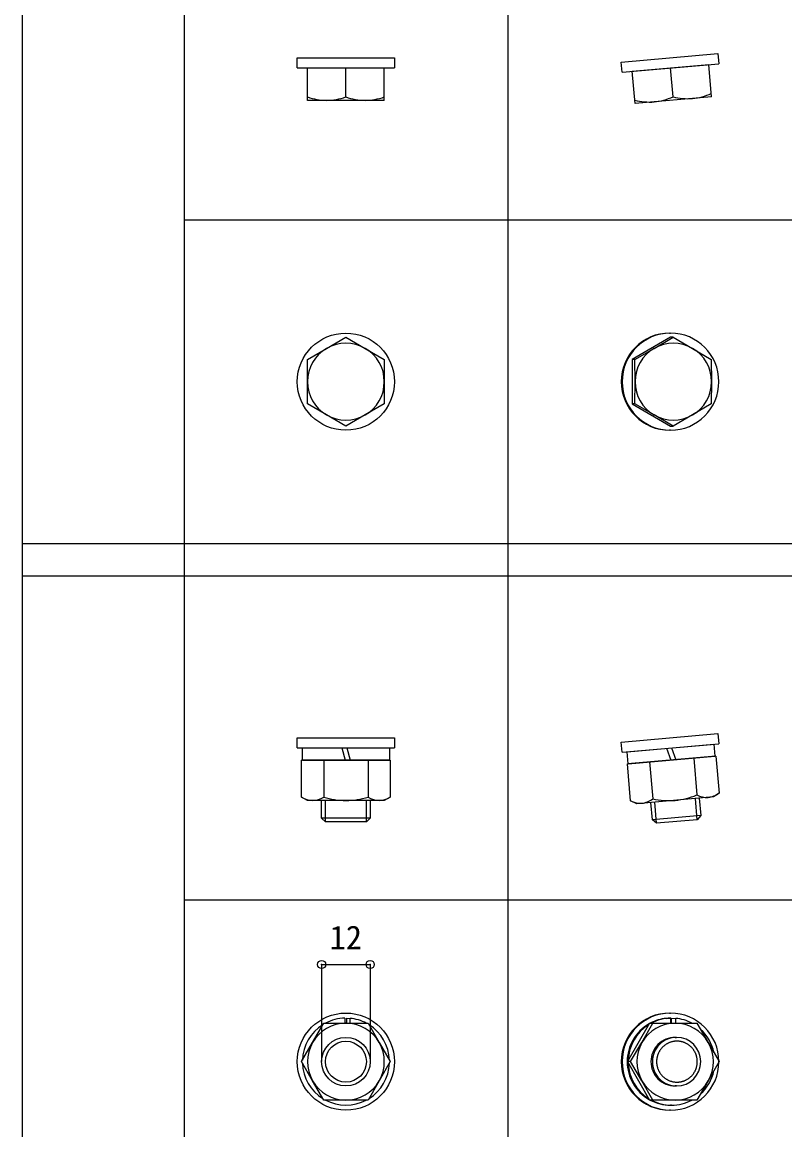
# Model space of a CAD drawing. Units: millimetres, scale not verified. Extents: x -780 to 780, y -520 to 556.
# Drawn here: x -780 to -591.5, y 7.2 to 280.8 of the extents above; entities that cross this region are included whole.
import ezdxf
from ezdxf.enums import TextEntityAlignment as Align

# ---------------------------------------------------------------- set-up
doc = ezdxf.new("R2010")
doc.units = ezdxf.units.MM
doc.header["$LTSCALE"] = 4
doc.header["$PDMODE"] = 32
doc.header["$PDSIZE"] = 2
for name, color, linetype in [('0-0', 3, 'Continuous'), ('0-F', 7, 'Continuous'), ('F-0', 4, 'Continuous')]:
    doc.layers.add(name, color=color, linetype=linetype)
doc.styles.add('ＭＳ ゴシック', font='')
doc.styles.get('ＭＳ ゴシック').set_extended_font_data('MS Gothic')

msp = doc.modelspace()

# ---------------------------------------------------------------- linework, layer by layer
at = {"layer": '0-0'}
for p, q in [((-712, 272), (-688, 272)), ((-712, 269.5), (-712, 272)), ((-688, 272), (-688, 269.5)), ((-631.954, 270.954), (-608.046, 273.046)), ((-631.736, 268.464), (-631.954, 270.954)), ((-608.046, 273.046), (-607.828, 270.555)), ((-712, 269.5), (-688, 269.5)), ((-709.5, 261.5), (-709.5, 269.5)), ((-709.5, 269.5), (-690.5, 269.5)), ((-700, 262.349), (-700, 269.5)), ((-690.5, 261.5), (-690.5, 269.5)), ((-631.736, 268.464), (-607.828, 270.555)), ((-629.246, 268.682), (-610.318, 270.337)), ((-628.549, 260.712), (-629.246, 268.682)), ((-619.159, 262.386), (-619.782, 269.51)), ((-609.621, 262.368), (-610.318, 270.337)), ((-690.5, 261.5), (-709.5, 261.5)), ((-609.621, 262.368), (-628.549, 260.712)), ((-704.75, 200.226), (-700, 202.97)), ((-619.782, 202.97), (-629.246, 197.485)), ((-623.818, 200.226), (-619.159, 202.97)), ((-620, 204), (-619.782, 204)), ((-619.159, 202.97), (-619.782, 202.97)), ((-709.5, 197.485), (-704.75, 200.226)), ((-628.623, 197.485), (-623.818, 200.226)), ((-709.5, 186.515), (-709.5, 197.485)), ((-690.5, 197.485), (-690.5, 186.515)), ((-629.246, 197.485), (-629.246, 186.515)), ((-628.623, 197.485), (-629.246, 197.485)), ((-628.549, 192), (-628.623, 197.485)), ((-609.695, 197.485), (-609.622, 192)), ((-628.623, 186.515), (-628.549, 192)), ((-609.622, 192), (-609.695, 186.515)), ((-690.5, 186.515), (-695.25, 183.773)), ((-629.246, 186.515), (-619.782, 181.03)), ((-628.623, 186.515), (-629.246, 186.515)), ((-623.818, 183.773), (-628.623, 186.515)), ((-609.695, 186.515), (-614.353, 183.773)), ((-695.25, 183.773), (-700, 181.03)), ((-619.159, 181.03), (-623.818, 183.773)), ((-614.353, 183.773), (-619.159, 181.03)), ((-619.782, 181.03), (-619.159, 181.03)), ((-619.782, 180), (-620, 180)), ((-712, 104), (-688, 104)), ((-712, 101.5), (-712, 104)), ((-688, 104), (-688, 101.5)), ((-631.954, 102.954), (-608.046, 105.046)), ((-608.046, 105.046), (-607.828, 102.555)), ((-712, 101.5), (-688, 101.5)), ((-710.75, 98.5), (-710.75, 101.5)), ((-710.75, 101.5), (-689.25, 101.5)), ((-701.023, 101.5), (-700.219, 98.5)), ((-699.781, 101.5), (-698.977, 98.5)), ((-689.25, 101.5), (-689.25, 98.5)), ((-631.736, 100.464), (-631.954, 102.954)), ((-631.736, 100.464), (-607.828, 102.555)), ((-630.492, 100.573), (-609.073, 102.446)), ((-620.801, 101.42), (-619.739, 98.502)), ((-619.564, 101.529), (-618.501, 98.61)), ((-609.073, 102.446), (-608.812, 99.458)), ((-630.23, 97.584), (-630.492, 100.573)), ((-608.593, 99.477), (-630.449, 97.565)), ((-630.23, 97.584), (-608.812, 99.458)), ((-614.057, 98.999), (-613.259, 89.883)), ((-608.593, 99.477), (-607.795, 90.361)), ((-689.03, 98.5), (-710.97, 98.5)), ((-710.97, 89.349), (-710.97, 98.5)), ((-710.75, 98.5), (-689.25, 98.5)), ((-705.485, 98.5), (-705.485, 89.349)), ((-694.515, 98.5), (-694.515, 89.349)), ((-689.03, 98.5), (-689.03, 89.349)), ((-629.651, 88.448), (-630.449, 97.565)), ((-624.985, 98.043), (-624.187, 88.927)), ((-607.795, 90.361), (-609.185, 89.387)), ((-709.5, 88.5), (-710.97, 89.349)), ((-690.5, 88.5), (-709.5, 88.5)), ((-706, 84.198), (-706, 88.5)), ((-705.053, 83.25), (-705.053, 88.5)), ((-694.947, 83.25), (-694.947, 88.5)), ((-689.03, 89.349), (-690.5, 88.5)), ((-628.113, 87.731), (-629.651, 88.448)), ((-609.185, 89.387), (-628.113, 87.731)), ((-624.251, 83.75), (-624.626, 88.036)), ((-623.225, 82.889), (-623.683, 88.119)), ((-613.158, 83.77), (-613.616, 88.999)), ((-694, 84.198), (-706, 84.198)), ((-612.297, 84.796), (-624.251, 83.75)), ((-620, 36), (-619.782, 36)), ((-705.485, 33.5), (-694.515, 33.5)), ((-700.219, 33.5), (-700.219, 34.747)), ((-699.781, 34.747), (-698.977, 34.701)), ((-699.781, 33.5), (-699.781, 34.747)), ((-698.977, 33.5), (-698.977, 34.701)), ((-694.515, 33.5), (-691.773, 28.75)), ((-624.985, 33.5), (-630.449, 24)), ((-624.985, 33.5), (-613.259, 33.5)), ((-620.802, 34.701), (-619.739, 34.747)), ((-619.739, 33.5), (-619.739, 34.747)), ((-619.564, 34.747), (-618.502, 34.701)), ((-619.564, 33.5), (-619.564, 34.747)), ((-618.502, 33.5), (-618.502, 34.701)), ((-613.259, 33.5), (-610.454, 28.75)), ((-691.773, 28.75), (-689.03, 24)), ((-618.65, 30), (-618.274, 30)), ((-610.454, 28.75), (-607.795, 24)), ((-708.227, 19.249), (-710.97, 24)), ((-629.651, 24), (-630.449, 24)), ((-630.449, 24), (-624.985, 14.5)), ((-626.845, 19.249), (-629.651, 24)), ((-705.485, 14.5), (-708.227, 19.249)), ((-624.187, 14.5), (-626.845, 19.249)), ((-618.274, 18), (-618.65, 18)), ((-694.515, 14.5), (-705.485, 14.5)), ((-613.259, 14.5), (-624.985, 14.5)), ((-619.782, 12), (-620, 12)), ((-619.521, 13.25), (-619.782, 13.25))]:
    msp.add_line(p, q, dxfattribs=at)
for points in [[(-700, 202.97), (-695.25, 200.226), (-690.5, 197.485)], [(-619.159, 202.97), (-614.353, 200.226), (-609.695, 197.485)], [(-700, 181.03), (-704.75, 183.773), (-709.5, 186.515)], [(-694, 88.5), (-694, 84.198), (-694.947, 83.25)], [(-612.672, 89.082), (-612.297, 84.796), (-613.158, 83.77)], [(-694.947, 83.25), (-705.053, 83.25), (-706, 84.198)], [(-613.158, 83.77), (-623.225, 82.889), (-624.251, 83.75)], [(-710.97, 24), (-708.227, 28.75), (-705.485, 33.5)], [(-629.651, 24), (-626.845, 28.75), (-624.187, 33.5)], [(-618.53, 29.042), (-618.644, 29.032), (-618.759, 29.021), (-618.875, 29.006), (-618.991, 28.989), (-619.108, 28.968), (-619.225, 28.945), (-619.342, 28.919), (-619.459, 28.89), (-619.577, 28.858), (-619.694, 28.822), (-619.811, 28.784), (-619.928, 28.742), (-620.045, 28.698), (-620.161, 28.65), (-620.276, 28.599), (-620.39, 28.546), (-620.504, 28.488), (-620.616, 28.428), (-620.728, 28.365), (-620.838, 28.298), (-620.946, 28.229), (-621.054, 28.157), (-621.159, 28.082), (-621.262, 28.003), (-621.365, 27.922), (-621.465, 27.839), (-621.562, 27.753), (-621.658, 27.664), (-621.751, 27.573), (-621.842, 27.479), (-621.93, 27.383), (-622.017, 27.285), (-622.1, 27.185), (-622.18, 27.082), (-622.258, 26.978), (-622.333, 26.872), (-622.405, 26.765), (-622.474, 26.656), (-622.54, 26.545)], [(-614.284, 27.185), (-614.367, 27.285), (-614.453, 27.383), (-614.542, 27.479), (-614.633, 27.573), (-614.726, 27.664), (-614.822, 27.753), (-614.919, 27.839), (-615.019, 27.922), (-615.121, 28.003), (-615.225, 28.082), (-615.33, 28.157), (-615.438, 28.229), (-615.546, 28.298), (-615.656, 28.365), (-615.767, 28.428), (-615.88, 28.488), (-615.994, 28.546), (-616.108, 28.599), (-616.223, 28.65), (-616.339, 28.698), (-616.455, 28.742), (-616.572, 28.784), (-616.69, 28.822), (-616.806, 28.858), (-616.924, 28.89), (-617.042, 28.919), (-617.159, 28.945), (-617.276, 28.968), (-617.393, 28.989), (-617.509, 29.006), (-617.625, 29.021), (-617.739, 29.032), (-617.854, 29.042), (-617.967, 29.048), (-618.08, 29.051), (-618.192, 29.053), (-618.303, 29.051), (-618.416, 29.048), (-618.53, 29.042)], [(-622.54, 26.545), (-622.603, 26.434), (-622.663, 26.321), (-622.72, 26.206), (-622.774, 26.092), (-622.825, 25.976), (-622.872, 25.86), (-622.917, 25.742), (-622.958, 25.626), (-622.996, 25.508), (-623.031, 25.39), (-623.063, 25.272), (-623.093, 25.154), (-623.118, 25.037), (-623.142, 24.919), (-623.162, 24.802), (-623.179, 24.686), (-623.194, 24.57), (-623.206, 24.454), (-623.214, 24.339), (-623.221, 24.225), (-623.224, 24.112), (-623.226, 24)], [(-613.32, 22.727), (-613.291, 22.845), (-613.265, 22.962), (-613.242, 23.08), (-613.222, 23.198), (-613.205, 23.314), (-613.19, 23.43), (-613.178, 23.546), (-613.17, 23.661), (-613.163, 23.774), (-613.159, 23.887), (-613.158, 24), (-613.159, 24.112), (-613.163, 24.225), (-613.17, 24.339), (-613.178, 24.454), (-613.19, 24.57), (-613.205, 24.686), (-613.222, 24.802), (-613.242, 24.919), (-613.265, 25.037), (-613.291, 25.154), (-613.32, 25.272), (-613.352, 25.39), (-613.387, 25.508), (-613.426, 25.626), (-613.467, 25.742), (-613.511, 25.86), (-613.559, 25.976), (-613.61, 26.092), (-613.663, 26.206), (-613.721, 26.321), (-613.781, 26.434), (-613.843, 26.545), (-613.91, 26.656), (-613.978, 26.765), (-614.05, 26.872), (-614.126, 26.978), (-614.203, 27.082), (-614.284, 27.185)], [(-689.03, 24), (-691.773, 19.249), (-694.515, 14.5)], [(-623.226, 24), (-623.224, 23.887), (-623.221, 23.774), (-623.214, 23.661), (-623.206, 23.546), (-623.194, 23.43), (-623.179, 23.314), (-623.162, 23.198), (-623.142, 23.08), (-623.118, 22.962), (-623.093, 22.845), (-623.063, 22.727), (-623.031, 22.61), (-622.996, 22.491), (-622.958, 22.374), (-622.917, 22.257), (-622.872, 22.14), (-622.825, 22.023), (-622.774, 21.908), (-622.72, 21.793), (-622.663, 21.679), (-622.603, 21.566), (-622.54, 21.454), (-622.474, 21.344), (-622.405, 21.234), (-622.333, 21.127), (-622.258, 21.021), (-622.18, 20.917), (-622.1, 20.814), (-622.017, 20.714), (-621.93, 20.616), (-621.842, 20.52), (-621.751, 20.426), (-621.658, 20.335), (-621.562, 20.246), (-621.465, 20.16), (-621.365, 20.077), (-621.262, 19.996), (-621.159, 19.918), (-621.054, 19.842)], [(-616.572, 19.215), (-616.455, 19.257), (-616.339, 19.302), (-616.223, 19.349), (-616.108, 19.4), (-615.994, 19.454), (-615.88, 19.511), (-615.767, 19.571), (-615.656, 19.634), (-615.546, 19.701), (-615.438, 19.77), (-615.33, 19.842), (-615.225, 19.918), (-615.121, 19.996), (-615.019, 20.077), (-614.919, 20.16), (-614.822, 20.246), (-614.726, 20.335), (-614.633, 20.426), (-614.542, 20.52), (-614.453, 20.616), (-614.367, 20.714), (-614.284, 20.814), (-614.203, 20.917), (-614.126, 21.021), (-614.05, 21.127), (-613.978, 21.234), (-613.91, 21.344), (-613.843, 21.454), (-613.781, 21.566), (-613.721, 21.679), (-613.663, 21.793), (-613.61, 21.908), (-613.559, 22.023), (-613.511, 22.14), (-613.467, 22.257), (-613.426, 22.374), (-613.387, 22.491), (-613.352, 22.61), (-613.32, 22.727)], [(-607.795, 24), (-610.454, 19.249), (-613.259, 14.5)], [(-621.054, 19.842), (-620.946, 19.77), (-620.838, 19.701), (-620.728, 19.634), (-620.616, 19.571), (-620.504, 19.511), (-620.39, 19.454), (-620.276, 19.4), (-620.161, 19.349), (-620.045, 19.302), (-619.928, 19.257), (-619.811, 19.215), (-619.694, 19.177), (-619.577, 19.142), (-619.459, 19.11), (-619.342, 19.08), (-619.225, 19.054), (-619.108, 19.031), (-618.991, 19.01), (-618.875, 18.994), (-618.759, 18.979), (-618.644, 18.967), (-618.53, 18.958), (-618.416, 18.952), (-618.303, 18.948), (-618.192, 18.946), (-618.08, 18.948), (-617.967, 18.952), (-617.854, 18.958), (-617.739, 18.967), (-617.625, 18.979), (-617.509, 18.994), (-617.393, 19.01), (-617.276, 19.031), (-617.159, 19.054), (-617.042, 19.08), (-616.924, 19.11), (-616.806, 19.142), (-616.69, 19.177), (-616.572, 19.215)]]:
    msp.add_lwpolyline(points, dxfattribs=at)
for centre, radius in [((-700, 192), 12), ((-700, 24), 12), ((-700, 24), 6), ((-700, 24), 5.053)]:
    msp.add_circle(centre, radius, dxfattribs=at)
for centre, radius, start, end in [((-615.853, 276.748), 14.87, 275.793, 294.466), ((-704.545, 276.369), 14.87, 250.534, 269.207), ((-704.956, 276.373), 14.874, 270.791, 289.463), ((-695.044, 276.373), 14.874, 250.537, 269.209), ((-695.455, 276.369), 14.87, 270.793, 289.466), ((-624.908, 275.956), 14.87, 255.534, 274.207), ((-625.318, 275.924), 14.874, 275.791, 294.463), ((-615.444, 276.788), 14.874, 255.537, 274.209), ((-619.954, 192), 12, 90.218, 269.782), ((-619.737, 192), 12, 90.218, 269.782), ((-619.828, 192), 12, 270.218, 89.782), ((-700, 192), 9.5, 120.004, 180), ((-700, 192), 9.5, 59.996, 120.004), ((-700, 192), 9.5, 0, 59.996), ((-619.042, 192.006), 9.506, 120.153, 180.039), ((-619.085, 192.067), 9.433, 59.887, 120.114), ((-619.128, 192.006), 9.507, 359.961, 59.847), ((-700, 192), 9.5, 180, 239.996), ((-700, 192), 9.5, 300.004, 0), ((-619.042, 191.993), 9.507, 179.961, 239.847), ((-619.128, 191.993), 9.506, 300.153, 0.039), ((-700, 191.999), 9.5, 239.996, 300.004), ((-619.085, 191.932), 9.433, 239.887, 300.114), ((-611.122, 94.715), 5.48, 277.005, 307.375), ((-708.035, 93.977), 5.48, 237.625, 267.995), ((-708.418, 93.975), 5.478, 272.006, 302.382), ((-699.781, 108.07), 19.57, 253.054, 269.358), ((-700.219, 108.07), 19.571, 270.642, 286.946), ((-691.582, 93.975), 5.478, 237.618, 267.994), ((-691.965, 93.977), 5.48, 272.005, 302.375), ((-627.131, 93.315), 5.48, 242.625, 272.995), ((-627.513, 93.28), 5.478, 277.006, 307.382), ((-620.136, 108.073), 19.57, 258.054, 274.358), ((-620.573, 108.035), 19.571, 275.642, 291.946), ((-610.74, 94.747), 5.478, 242.618, 272.994), ((-619.954, 24), 12, 90.218, 269.782), ((-619.737, 24), 12, 90.218, 269.782), ((-619.805, 24.022), 11.977, 0.177, 89.891), ((-700, 24), 10.75, 122.095, 177.905), ((-700, 23.999), 9.5, 90, 149.996), ((-700, 24), 10.75, 91.169, 117.905), ((-700, 24), 9.5, 30.004, 90), ((-700, 24), 10.75, 62.092, 84.539), ((-700, 24), 10.75, 2.095, 57.905), ((-619.721, 24), 10.77, 119.795, 240.203), ((-619.471, 24.007), 10.758, 122.239, 177.947), ((-618.642, 24.042), 9.458, 90.041, 150.145), ((-619.781, 24.071), 10.679, 95.486, 118), ((-619.52, 24.073), 10.677, 91.177, 118.002), ((-618.656, 24.042), 9.458, 29.855, 89.96), ((-619.522, 24.071), 10.679, 61.999, 84.514), ((-619.573, 24.009), 10.759, 12.209, 47.822), ((-700, 24), 9.5, 149.996, 210.004), ((-700, 24), 9.5, 329.996, 30.004), ((-618.582, 24), 9.531, 150.105, 209.895), ((-618.638, 24.011), 5.989, 90.109, 180.109), ((-618.263, 24.011), 5.989, 90.109, 180.109), ((-618.298, 24), 6, 270.218, 89.782), ((-618.717, 24), 9.531, 330.105, 29.895), ((-700, 24), 10.75, 182.095, 237.905), ((-700, 24), 10.75, 302.096, 357.905), ((-619.471, 23.992), 10.758, 182.053, 237.758), ((-618.638, 23.988), 5.989, 179.891, 269.891), ((-618.263, 23.988), 5.989, 179.891, 269.891), ((-619.805, 23.977), 11.977, 270.109, 359.823), ((-700, 24), 9.5, 210.004, 270), ((-700, 24), 9.5, 270, 329.996), ((-618.642, 23.957), 9.458, 209.855, 269.96), ((-618.656, 23.957), 9.458, 270.041, 330.145), ((-619.573, 23.99), 10.759, 312.18, 347.791), ((-700, 24), 10.75, 242.095, 297.907), ((-619.782, 23.926), 10.676, 241.997, 269.996), ((-619.52, 23.926), 10.676, 241.998, 269.996), ((-619.522, 23.926), 10.676, 270.004, 298.006)]:
    msp.add_arc(centre, radius, start, end, dxfattribs=at)
at = {"layer": '0-F'}
for p, q in [((-706, 48), (-694, 48)), ((-706, 48), (-706, 24)), ((-694, 48), (-694, 24))]:
    msp.add_line(p, q, dxfattribs=at)
for p in [(-706, 48), (-694, 48)]:
    msp.add_point(p, dxfattribs=at)
at = {"layer": 'F-0', "color": 6}
msp.add_line((-740, 520), (-740, -520), dxfattribs=at)
at = {"layer": 'F-0'}
for p, q in [((-660, 520), (-660, -520)), ((-740, 232), (780, 232)), ((-780, 152), (780, 152)), ((-780, 144), (780, 144)), ((-740, 64), (780, 64))]:
    msp.add_line(p, q, dxfattribs=at)
at = {"layer": 'F-0', "color": 6}
msp.add_lwpolyline([(-780, 520), (-780, -520), (780, -520)], dxfattribs=at)

# ---------------------------------------------------------------- texts
at = {"layer": '0-F', "style": 'ＭＳ ゴシック'}
msp.add_text('12', height=5.865, dxfattribs=at).set_placement((-704, 50), align=Align.BOTTOM_LEFT)

doc.saveas('drawing.dxf')
